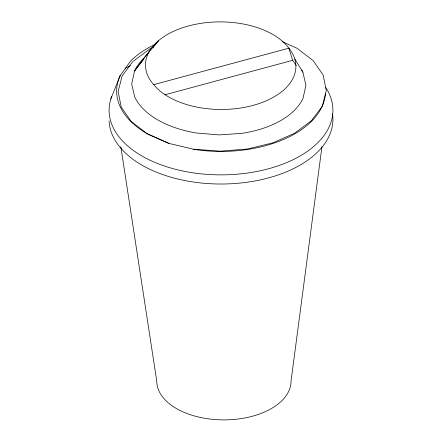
<?xml version="1.0" encoding="UTF-8"?>
<svg xmlns="http://www.w3.org/2000/svg" width="442" height="442" viewBox="0 0 442 442"><rect width="100%" height="100%" fill="white"/><g stroke="black" fill="none" stroke-linecap="round" stroke-linejoin="round"><path stroke-width="0.66" d="M321.947 146.727L291.051 381.131A67.145 38.769 0 0 1 223.906 419.9A67.145 38.769 0 0 1 156.761 381.131L120.832 146.656M149.518 51.029L134.567 70.93L131.672 83.925L134.711 96.964A89.096 51.438 0 0 0 196.519 133.009L219.083 134.904L241.619 133.368A85.207 49.195 0 0 0 303.041 98.284L305.93 85.284L302.892 72.245A89.096 51.438 0 0 0 301.709 69.947M110.82 98.953L120.207 75.527L130.644 60.979A104.45 60.305 0 0 1 154.142 44.852M134.567 70.93L138.407 66.079M139.258 64.996L143.943 59.068M152.893 47.747L158.435 40.736L143.208 58.863M125.429 68.256L130.329 65.725M152.998 47.493L149.877 48.869L132.97 61.383L122.141 75.913L118.13 91.483L121.213 107.025L131.175 121.478L147.346 133.854L168.612 143.318L194.066 149.379A104.45 60.305 0 0 0 325.45 93.748M153.711 84.654A74.604 43.073 0 0 0 252.89 105.434A74.604 43.073 0 0 0 288.88 48.172A74.654 43.101 0 0 0 188.53 25.945A74.654 43.101 0 0 0 153.711 84.654L288.88 48.172L292.648 60.316A74.604 43.073 0 0 1 296.19 65.571M164.8 94.826L292.648 60.316M193.535 149.225L220.409 151.164L247.41 149.009L272.686 142.904L294.527 133.269L311.439 120.76L322.268 106.224L326.279 90.654L323.196 75.118L313.229 60.664L297.063 48.283L282.051 41.603M147.346 133.854L168.877 143.357M294.753 58.891L302.892 72.245M332.5 113.87A111.909 64.609 0 0 1 227.094 183.922A111.909 64.609 0 0 1 109.119 120.904M325.544 87.212A111.909 64.609 0 0 1 229.404 174.695A111.909 64.609 0 0 1 111.655 96.511M147.241 133.771A104.45 60.305 0 0 1 120.207 75.527M134.561 70.93A85.207 49.195 0 0 1 143.202 58.863"/></g></svg>
